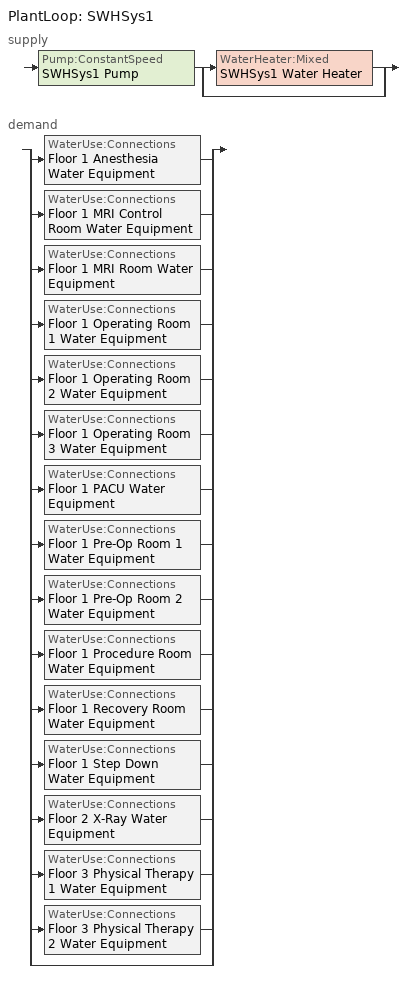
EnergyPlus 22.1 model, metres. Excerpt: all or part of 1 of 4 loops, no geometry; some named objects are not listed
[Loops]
PlantLoop 'SWHSys1'
 supply: Pump:ConstantSpeed 'SWHSys1 Pump' > split
  | WaterHeater:Mixed 'SWHSys1 Water Heater'
  | bypass
 demand: split
  | WaterUse:Connections 'Floor 1 Anesthesia Water Equipment'
  | WaterUse:Connections 'Floor 1 MRI Control Room Water Equipment'
  | WaterUse:Connections 'Floor 1 MRI Room Water Equipment'
  | WaterUse:Connections 'Floor 1 Operating Room 1 Water Equipment'
  | WaterUse:Connections 'Floor 1 Operating Room 2 Water Equipment'
  | WaterUse:Connections 'Floor 1 Operating Room 3 Water Equipment'
  | WaterUse:Connections 'Floor 1 PACU Water Equipment'
  | WaterUse:Connections 'Floor 1 Pre-Op Room 1 Water Equipment'
  | WaterUse:Connections 'Floor 1 Pre-Op Room 2 Water Equipment'
  | WaterUse:Connections 'Floor 1 Procedure Room Water Equipment'
  | WaterUse:Connections 'Floor 1 Recovery Room Water Equipment'
  | WaterUse:Connections 'Floor 1 Step Down Water Equipment'
  | WaterUse:Connections 'Floor 2 X-Ray Water Equipment'
  | WaterUse:Connections 'Floor 3 Physical Therapy 1 Water Equipment'
  | WaterUse:Connections 'Floor 3 Physical Therapy 2 Water Equipment'
  | bypass
[Sizing:Plant]
SWHSys1: Loop Type=Heating; Design Loop Exit Temperature {C}=60; Loop Design Temperature Difference {deltaC}=5
[SetpointManager:Scheduled]
SWHSys1 Loop Setpoint Manager: Control Variable=Temperature; Schedule=SWHSys1-Loop-Temp-Schedule; Setpoint Node or NodeList=SWHSys1 Supply Outlet Node
[PlantLoop]
SWHSys1: Fluid Type=WATER; Plant Equipment Operation Scheme=SWHSys1 Loop Operation Scheme List; Maximum Loop Temperature {C}=60; Minimum Loop Temperature {C}=10; Maximum Loop Flow Rate {m3/s}=AUTOSIZE; Minimum Loop Flow Rate {m3/s}=0; Plant Loop Volume {m3}=AUTOSIZE; Load Distribution Scheme=Optimal
[PlantEquipmentList]
SWHSys1 Equipment List: SWHSys1 Water Heater
[PlantEquipmentOperation:HeatingLoad]
SWHSys1 Operation Scheme: Load Range 1 Lower Limit {W}=0; Load Range 1 Upper Limit {W}=1000000000000000; Range 1 Equipment List=SWHSys1 Equipment List
[PlantEquipmentOperationSchemes]
SWHSys1 Loop Operation Scheme List: Control Scheme 1=SWHSys1 Operation Scheme; Control Scheme 1 Schedule=PlantOnSched
[WaterHeater:Mixed]
SWHSys1 Water Heater: Tank Volume {m3}=0.757082; Setpoint Temperature Schedule=SWHSys1 Water Heater Setpoint Temperature Schedule Name; Deadband Temperature Difference {deltaC}=2; Maximum Temperature Limit {C}=82.2222; Heater Control Type=Cycle; Heater Maximum Capacity {W}=58614.2; Heater Fuel Type=NATURALGAS; Heater Thermal Efficiency=0.805127; Off Cycle Parasitic Fuel Consumption Rate {W}=6496.32; Off Cycle Parasitic Fuel Type=NATURALGAS; Off Cycle Parasitic Heat Fraction to Tank=0; On Cycle Parasitic Fuel Consumption Rate {W}=6496.32; On Cycle Parasitic Fuel Type=NATURALGAS; Ambient Temperature Indicator=zone; Ambient Temperature Zone=Floor 3 Mechanical; Off Cycle Loss Coefficient to Ambient Temperature {W/K}=9.64329; On Cycle Loss Coefficient to Ambient Temperature {W/K}=9.64329; Use Side Effectiveness=1; Source Side Effectiveness=1; Use Side Design Flow Rate {m3/s}=AUTOSIZE; Source Side Design Flow Rate {m3/s}=AUTOSIZE; Indirect Water Heating Recovery Time {hr}=1.5
[Pump:ConstantSpeed]
SWHSys1 Pump: Design Flow Rate {m3/s}=autosize; Design Pump Head {Pa}=29891; Design Power Consumption {W}=AUTOSIZE; Motor Efficiency=0.3; Fraction of Motor Inefficiencies to Fluid Stream=0; Pump Control Type=Intermittent
[WaterUse:Equipment] Flow Rate Fraction Schedule=BLDG_SWH_SCH
Name | Peak Flow Rate {m3/s} | Target Temperature Schedule | Hot Water Supply Temperature Schedule | Zone | Sensible Fraction Schedule | Latent Fraction Schedule
Floor 1 Anesthesia Water Equipment | 2.11111e-06 | Floor 1 Anesthesia Water Equipment Temp Sched | Floor 1 Anesthesia Water Equipment Hot Supply Temp Sched | Floor 1 Anesthesia | Floor 1 Anesthesia Water Equipment Sensible fract sched | Floor 1 Anesthesia Water Equipment Latent fract sched
Floor 1 MRI Control Room Water Equipment | 2.11111e-06 | Floor 1 MRI Control Room Water Equipment Temp Sched | Floor 1 MRI Control Room Water Equipment Hot Supply Temp Sched | Floor 1 MRI Control Room | Floor 1 MRI Control Room Water Equipment Sensible fract sched | Floor 1 MRI Control Room Water Equipment Latent fract sched
Floor 1 MRI Room Water Equipment | 2.11111e-06 | Floor 1 MRI Room Water Equipment Temp Sched | Floor 1 MRI Room Water Equipment Hot Supply Temp Sched | Floor 1 MRI Room | Floor 1 MRI Room Water Equipment Sensible fract sched | Floor 1 MRI Room Water Equipment Latent fract sched
Floor 1 Operating Room 1 Water Equipment | 1.26111e-05 | Floor 1 Operating Room 1 Water Equipment Temp Sched | Floor 1 Operating Room 1 Water Equipment Hot Supply Temp Sched | Floor 1 Operating Room 1 | Floor 1 Operating Room 1 Water Equipment Sensible fract sched | Floor 1 Operating Room 1 Water Equipment Latent fract sched
Floor 1 Operating Room 2 Water Equipment | 1.26111e-05 | Floor 1 Operating Room 2 Water Equipment Temp Sched | Floor 1 Operating Room 2 Water Equipment Hot Supply Temp Sched | Floor 1 Operating Room 2 | Floor 1 Operating Room 2 Water Equipment Sensible fract sched | Floor 1 Operating Room 2 Water Equipment Latent fract sched
Floor 1 Operating Room 3 Water Equipment | 1.26111e-05 | Floor 1 Operating Room 3 Water Equipment Temp Sched | Floor 1 Operating Room 3 Water Equipment Hot Supply Temp Sched | Floor 1 Operating Room 3 | Floor 1 Operating Room 3 Water Equipment Sensible fract sched | Floor 1 Operating Room 3 Water Equipment Latent fract sched
Floor 1 PACU Water Equipment | 2.11111e-06 | Floor 1 PACU Water Equipment Temp Sched | Floor 1 PACU Water Equipment Hot Supply Temp Sched | Floor 1 PACU | Floor 1 PACU Water Equipment Sensible fract sched | Floor 1 PACU Water Equipment Latent fract sched
Floor 1 Pre-Op Room 1 Water Equipment | 2.11111e-06 | Floor 1 Pre-Op Room 1 Water Equipment Temp Sched | Floor 1 Pre-Op Room 1 Water Equipment Hot Supply Temp Sched | Floor 1 Pre-Op Room 1 | Floor 1 Pre-Op Room 1 Water Equipment Sensible fract sched | Floor 1 Pre-Op Room 1 Water Equipment Latent fract sched
Floor 1 Pre-Op Room 2 Water Equipment | 2.11111e-06 | Floor 1 Pre-Op Room 2 Water Equipment Temp Sched | Floor 1 Pre-Op Room 2 Water Equipment Hot Supply Temp Sched | Floor 1 Pre-Op Room 2 | Floor 1 Pre-Op Room 2 Water Equipment Sensible fract sched | Floor 1 Pre-Op Room 2 Water Equipment Latent fract sched
Floor 1 Procedure Room Water Equipment | 2.11111e-06 | Floor 1 Procedure Room Water Equipment Temp Sched | Floor 1 Procedure Room Water Equipment Hot Supply Temp Sched | Floor 1 Procedure Room | Floor 1 Procedure Room Water Equipment Sensible fract sched | Floor 1 Procedure Room Water Equipment Latent fract sched
Floor 1 Recovery Room Water Equipment | 2.11111e-06 | Floor 1 Recovery Room Water Equipment Temp Sched | Floor 1 Recovery Room Water Equipment Hot Supply Temp Sched | Floor 1 Recovery Room | Floor 1 Recovery Room Water Equipment Sensible fract sched | Floor 1 Recovery Room Water Equipment Latent fract sched
Floor 1 Step Down Water Equipment | 2.11111e-06 | Floor 1 Step Down Water Equipment Temp Sched | Floor 1 Step Down Water Equipment Hot Supply Temp Sched | Floor 1 Step Down | Floor 1 Step Down Water Equipment Sensible fract sched | Floor 1 Step Down Water Equipment Latent fract sched
Floor 2 X-Ray Water Equipment | 2.11111e-06 | Floor 2 X-Ray Water Equipment Temp Sched | Floor 2 X-Ray Water Equipment Hot Supply Temp Sched | Floor 2 X-Ray | Floor 2 X-Ray Water Equipment Sensible fract sched | Floor 2 X-Ray Water Equipment Latent fract sched
Floor 3 Physical Therapy 1 Water Equipment | 2.11111e-06 | Floor 3 Physical Therapy 1 Water Equipment Temp Sched | Floor 3 Physical Therapy 1 Water Equipment Hot Supply Temp Sched | Floor 3 Physical Therapy 1 | Floor 3 Physical Therapy 1 Water Equipment Sensible fract sched | Floor 3 Physical Therapy 1 Water Equipment Latent fract sched
Floor 3 Physical Therapy 2 Water Equipment | 2.11111e-06 | Floor 3 Physical Therapy 2 Water Equipment Temp Sched | Floor 3 Physical Therapy 2 Water Equipment Hot Supply Temp Sched | Floor 3 Physical Therapy 2 | Floor 3 Physical Therapy 2 Water Equipment Sensible fract sched | Floor 3 Physical Therapy 2 Water Equipment Latent fract sched
[WaterUse:Connections]
Name | Water Use Equipment 1
Floor 1 Anesthesia Water Equipment | Floor 1 Anesthesia Water Equipment
Floor 1 MRI Control Room Water Equipment | Floor 1 MRI Control Room Water Equipment
Floor 1 MRI Room Water Equipment | Floor 1 MRI Room Water Equipment
Floor 1 Operating Room 1 Water Equipment | Floor 1 Operating Room 1 Water Equipment
Floor 1 Operating Room 2 Water Equipment | Floor 1 Operating Room 2 Water Equipment
Floor 1 Operating Room 3 Water Equipment | Floor 1 Operating Room 3 Water Equipment
Floor 1 PACU Water Equipment | Floor 1 PACU Water Equipment
Floor 1 Pre-Op Room 1 Water Equipment | Floor 1 Pre-Op Room 1 Water Equipment
Floor 1 Pre-Op Room 2 Water Equipment | Floor 1 Pre-Op Room 2 Water Equipment
Floor 1 Procedure Room Water Equipment | Floor 1 Procedure Room Water Equipment
Floor 1 Recovery Room Water Equipment | Floor 1 Recovery Room Water Equipment
Floor 1 Step Down Water Equipment | Floor 1 Step Down Water Equipment
Floor 2 X-Ray Water Equipment | Floor 2 X-Ray Water Equipment
Floor 3 Physical Therapy 1 Water Equipment | Floor 3 Physical Therapy 1 Water Equipment
Floor 3 Physical Therapy 2 Water Equipment | Floor 3 Physical Therapy 2 Water Equipment
[Schedule:Compact]
Floor 1 Anesthesia Water Equipment Latent fract sched; Floor 1 MRI Control Room Water Equipment Latent fract sched; Floor 1 MRI Room Water Equipment Latent fract sched; Floor 1 Operating Room 1 Water Equipment Latent fract sched; Floor 1 Operating Room 2 Water Equipment Latent fract sched; Floor 1 Operating Room 3 Water Equipment Latent fract sched; Floor 1 PACU Water Equipment Latent fract sched; Floor 1 Pre-Op Room 1 Water Equipment Latent fract sched; Floor 1 Pre-Op Room 2 Water Equipment Latent fract sched; Floor 1 Procedure Room Water Equipment Latent fract sched; Floor 1 Recovery Room Water Equipment Latent fract sched; Floor 1 Step Down Water Equipment Latent fract sched; Floor 2 X-Ray Water Equipment Latent fract sched; Floor 3 Physical Therapy 1 Water Equipment Latent fract sched; Floor 3 Physical Therapy 2 Water Equipment Latent fract sched: Through: 12/31, For: AllDays, Until: 24:00, 0.05
Floor 1 Anesthesia Water Equipment Sensible fract sched; Floor 1 MRI Control Room Water Equipment Sensible fract sched; Floor 1 MRI Room Water Equipment Sensible fract sched; Floor 1 Operating Room 1 Water Equipment Sensible fract sched; Floor 1 Operating Room 2 Water Equipment Sensible fract sched; Floor 1 Operating Room 3 Water Equipment Sensible fract sched; Floor 1 PACU Water Equipment Sensible fract sched; Floor 1 Pre-Op Room 1 Water Equipment Sensible fract sched; Floor 1 Pre-Op Room 2 Water Equipment Sensible fract sched; Floor 1 Procedure Room Water Equipment Sensible fract sched; Floor 1 Recovery Room Water Equipment Sensible fract sched; Floor 1 Step Down Water Equipment Sensible fract sched; Floor 2 X-Ray Water Equipment Sensible fract sched; Floor 3 Physical Therapy 1 Water Equipment Sensible fract sched; Floor 3 Physical Therapy 2 Water Equipment Sensible fract sched: Through: 12/31, For: AllDays, Until: 24:00, 0.2
Floor 1 Anesthesia Water Equipment Temp Sched; Floor 1 MRI Control Room Water Equipment Temp Sched; Floor 1 MRI Room Water Equipment Temp Sched; Floor 1 Operating Room 1 Water Equipment Temp Sched; Floor 1 Operating Room 2 Water Equipment Temp Sched; Floor 1 Operating Room 3 Water Equipment Temp Sched; Floor 1 PACU Water Equipment Temp Sched; Floor 1 Pre-Op Room 1 Water Equipment Temp Sched; Floor 1 Pre-Op Room 2 Water Equipment Temp Sched; Floor 1 Procedure Room Water Equipment Temp Sched; Floor 1 Recovery Room Water Equipment Temp Sched; Floor 1 Step Down Water Equipment Temp Sched; Floor 2 X-Ray Water Equipment Temp Sched; Floor 3 Physical Therapy 1 Water Equipment Temp Sched; Floor 3 Physical Therapy 2 Water Equipment Temp Sched; SWHSys1-Loop-Temp-Schedule; SWHSys1 Water Heater Setpoint Temperature Schedule Name: Through: 12/31, For: AllDays, Until: 24:00, 60
Floor 1 Anesthesia Water Equipment Hot Supply Temp Sched; Floor 1 MRI Control Room Water Equipment Hot Supply Temp Sched; Floor 1 MRI Room Water Equipment Hot Supply Temp Sched; Floor 1 Operating Room 1 Water Equipment Hot Supply Temp Sched; Floor 1 Operating Room 2 Water Equipment Hot Supply Temp Sched; Floor 1 Operating Room 3 Water Equipment Hot Supply Temp Sched; Floor 1 PACU Water Equipment Hot Supply Temp Sched; Floor 1 Pre-Op Room 1 Water Equipment Hot Supply Temp Sched; Floor 1 Pre-Op Room 2 Water Equipment Hot Supply Temp Sched; Floor 1 Procedure Room Water Equipment Hot Supply Temp Sched; Floor 1 Recovery Room Water Equipment Hot Supply Temp Sched; Floor 1 Step Down Water Equipment Hot Supply Temp Sched; Floor 2 X-Ray Water Equipment Hot Supply Temp Sched; Floor 3 Physical Therapy 1 Water Equipment Hot Supply Temp Sched; Floor 3 Physical Therapy 2 Water Equipment Hot Supply Temp Sched: Through: 12/31, For: AllDays, Until: 24:00, 55
BLDG_SWH_SCH: Through: 12/31, For: Weekdays SummerDesignDay, Until: 07:00, 0.01, Until: 08:00, 0.17, Until: 09:00, 0.58, Until: 10:00, 0.66, Until: 11:00, 0.78, Until: 12:00, 0.82, Until: 13:00, 0.71, Until: 14:00, 0.82, Until: 15:00, 0.78, Until: 16:00, 0.74, Until: 17:00, 0.63, Until: 18:00, 0.41, Until: 21:00, 0.18, Until: 22:00, 0.1, Until: 24:00, 0.01, For: Saturday WinterDesignDay, Until: 08:00, 0.01, Until: 09:00, 0.2, Until: 10:00, 0.28, Until: 12:00, 0.3, Until: 14:00, 0.24, Until: 17:00, 0.23, Until: 18:00, 0.1, Until: 24:00, 0.01, For: Sunday Holidays AllOtherDays, Until: 08:00, 0, Until: 17:00, 0.01, Until: 24:00, 0
PlantOnSched: Through: 12/31, For: AllDays, Until: 24:00, 1
